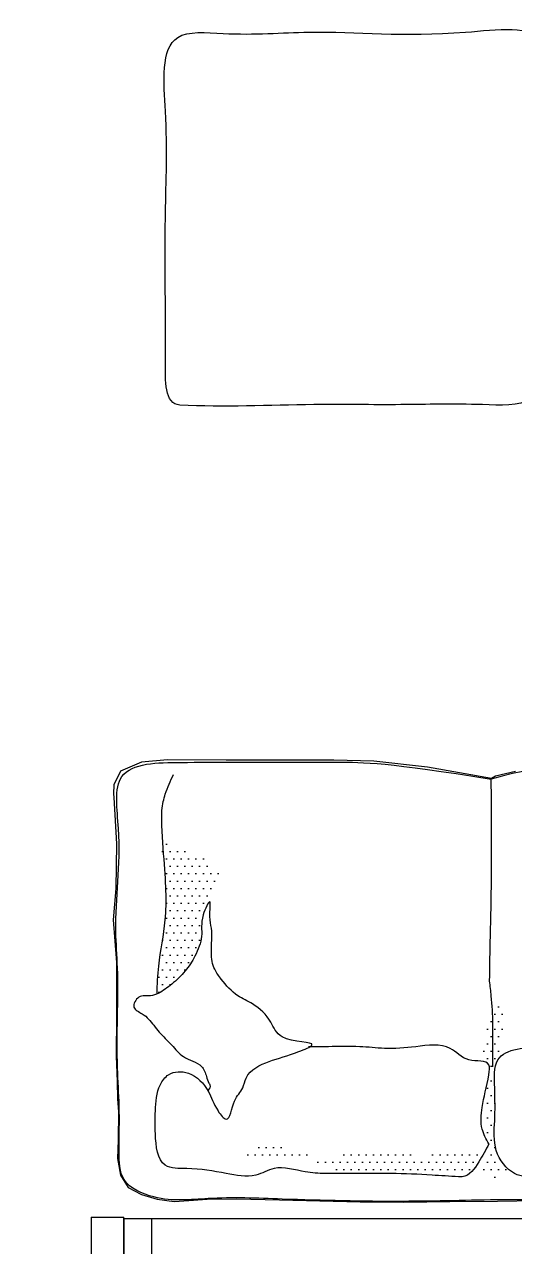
# Model space of a CAD drawing. Header units: millimetres. Extents: x 2377 to 4712, y -254 to 3188.
# Drawn here: x 3601.22 to 3615.09, y 1432.33 to 1466.9 of the extents above; entities that cross this region are included whole.
import ezdxf

# ---------------------------------------------------------------- set-up
doc = ezdxf.new("R2010")
doc.units = ezdxf.units.MM
doc.layers.add('Mobiliario', color=254, linetype='Continuous')
pattern_1 = [(360, (-19153.37338, 15404.11734), (0.1046396866, 0.2092793731), [0, -0.2092793731])]

msp = doc.modelspace()

# ---------------------------------------------------------------- hatches: boundary and pattern name
at = {"layer": 'Mobiliario', "transparency": 33554687}
h = msp.add_hatch(dxfattribs=at)
h.set_pattern_fill('DOTS', color=256, scale=0.13183, style=0)
h.set_pattern_definition(pattern_1)
edge = h.paths.add_edge_path()
edge.add_spline(control_points=[(3604.973, 1439.481), (3605.054, 1439.516), (3605.199, 1439.609), (3605.472, 1439.811), (3605.773, 1440.114), (3606.073, 1440.556), (3606.291, 1441.131), (3606.177, 1441.572), (3606.423, 1442.081), (3606.46, 1442.085)], knot_values=[3.681648, 3.681648, 3.681648, 3.681648, 3.721851, 3.757198, 3.837171, 3.913615, 4.002995, 4.095118, 4.156003, 4.156003, 4.156003, 4.156003], degree=3, periodic=0)
edge.add_spline(control_points=[(3606.46, 1442.085), (3606.627, 1442.38), (3606.867, 1442.806), (3606.34, 1443.332), (3605.739, 1443.488), (3605.311, 1443.736), (3605.105, 1443.855)], knot_values=[0, 0, 0, 0, 0.131695, 0.189836, 0.306557, 0.413914, 0.413914, 0.413914, 0.413914], degree=3, periodic=0)
edge.add_spline(control_points=[(3605.105, 1443.855), (3605.095, 1443.623), (3605.209, 1442.86), (3605.28, 1441.656), (3605.01, 1440.446), (3604.977, 1439.744), (3604.973, 1439.481)], knot_values=[0.452649, 0.452649, 0.452649, 0.452649, 0.558769, 0.799099, 0.998943, 1.118697, 1.118697, 1.118697, 1.118697], degree=3, periodic=0)
h = msp.add_hatch(dxfattribs=at)
h.set_pattern_fill('DOTS', color=256, scale=0.13183, style=0)
h.set_pattern_definition([(360, (-19152.76427, 15404.11734), (0.1046396866, 0.2092793731), [0, -0.2092793731])])
edge = h.paths.add_edge_path()
edge.add_spline(control_points=[(3614.338, 1435.239), (3614.31, 1435.062), (3614.27, 1434.818), (3614.126, 1434.606), (3614.08, 1434.552)], knot_values=[0, 0, 0, 0, 0.080563, 0.111589, 0.111589, 0.111589, 0.111589], degree=3, periodic=0)
edge.add_spline(control_points=[(3614.08, 1434.552), (3614.162, 1434.455), (3614.295, 1434.294), (3614.683, 1434.3), (3614.922, 1434.359), (3615.086, 1434.399)], knot_values=[0, 0, 0, 0, 0.054121, 0.08915, 0.167138, 0.167138, 0.167138, 0.167138], degree=3, periodic=0)
edge.add_spline(control_points=[(3615.086, 1434.399), (3615.086, 1434.4), (3614.84, 1434.495), (3614.465, 1435.056), (3614.538, 1435.928), (3614.541, 1436.748), (3614.478, 1437.486), (3614.697, 1437.714), (3614.749, 1437.755)], knot_values=[1.511928, 1.511928, 1.511928, 1.511928, 1.512363, 1.638201, 1.765577, 1.906885, 2.027828, 2.059082, 2.059082, 2.059082, 2.059082], degree=3, periodic=0)
edge.add_spline(control_points=[(3614.749, 1437.755), (3614.723, 1437.86), (3614.685, 1438.014), (3614.715, 1438.27), (3614.814, 1438.509), (3614.725, 1438.835), (3614.797, 1439.111), (3614.772, 1439.287), (3614.764, 1439.338)], knot_values=[0, 0, 0, 0, 0.048558, 0.071367, 0.116584, 0.162079, 0.218878, 0.242488, 0.242488, 0.242488, 0.242488], degree=3, periodic=0)
edge.add_spline(control_points=[(3614.764, 1439.338), (3614.745, 1439.318), (3614.653, 1439.203), (3614.565, 1438.927), (3614.335, 1438.848), (3614.213, 1438.83)], knot_values=[0.818516, 0.818516, 0.818516, 0.818516, 0.831378, 0.885814, 0.938551, 0.938551, 0.938551, 0.938551], degree=3, periodic=0)
edge.add_spline(control_points=[(3614.213, 1438.83), (3614.225, 1438.771), (3614.246, 1438.671), (3614.234, 1438.45), (3614.274, 1438.228), (3614.187, 1437.914), (3614.2, 1437.71), (3614.209, 1437.565)], knot_values=[0, 0, 0, 0, 0.027242, 0.046133, 0.100301, 0.127225, 0.192645, 0.192645, 0.192645, 0.192645], degree=3, periodic=0)
edge.add_spline(control_points=[(3614.209, 1437.565), (3614.268, 1437.547), (3614.386, 1437.477), (3614.286, 1436.936), (3614.302, 1436.383), (3614.273, 1435.717), (3614.319, 1435.378), (3614.338, 1435.239)], knot_values=[0, 0, 0, 0, 0.027981, 0.070374, 0.21186, 0.303711, 0.367692, 0.367692, 0.367692, 0.367692], degree=3, periodic=0)
h = msp.add_hatch(dxfattribs=at)
h.set_pattern_fill('DOTS', color=256, scale=0.13183, style=0)
h.set_pattern_definition(pattern_1)
edge = h.paths.add_edge_path()
edge.add_spline(control_points=[(3613.819, 1434.592), (3613.829, 1434.599), (3613.947, 1434.676), (3614.222, 1434.989), (3613.243, 1435.099), (3612.68, 1434.835), (3611.819, 1435.013), (3611.062, 1435.017), (3610.09, 1434.927), (3608.954, 1434.82), (3607.999, 1435.443), (3607.315, 1434.812), (3608.452, 1434.816), (3608.986, 1434.813), (3609.753, 1434.616), (3609.975, 1434.44), (3610.073, 1434.397)], knot_values=[0.056981, 0.056981, 0.056981, 0.056981, 0.06189, 0.111704, 0.199612, 0.342595, 0.445339, 0.576251, 0.69133, 0.888594, 1.091803, 1.131101, 1.196844, 1.416016, 1.489704, 1.540166, 1.540166, 1.540166, 1.540166], degree=3, periodic=0)
edge.add_spline(control_points=[(3610.073, 1434.397), (3610.206, 1434.397), (3610.437, 1434.4), (3610.667, 1434.402), (3610.765, 1434.403)], knot_values=[0.718639, 0.718639, 0.718639, 0.718639, 0.779129, 0.823446, 0.823446, 0.823446, 0.823446], degree=3, periodic=0)
edge.add_spline(control_points=[(3610.765, 1434.403), (3610.805, 1434.411), (3611.101, 1434.464), (3611.92, 1434.472), (3612.961, 1434.365), (3613.586, 1434.42), (3614.035, 1434.555), (3613.876, 1434.587), (3613.819, 1434.592)], knot_values=[1.646059, 1.646059, 1.646059, 1.646059, 1.663729, 1.776794, 2.033298, 2.084002, 2.130605, 2.148665, 2.148665, 2.148665, 2.148665], degree=3, periodic=0)

# ---------------------------------------------------------------- linework, layer by layer
at = {"transparency": 33554687}
for p, q in [((3637.816, 1433.122), (3604.037, 1433.122)), ((3604.816, 1433.122), (3604.037, 1433.122)), ((3604.037, 1433.122), (3604.037, 1431.249)), ((3604.816, 1433.122), (3604.816, 1431.249))]:
    msp.add_line(p, q, dxfattribs=at)
at = {"layer": 'Mobiliario', "transparency": 33554687}
for p, q in [((3603.11, 1433.162), (3603.11, 1413.195)), ((3603.11, 1433.162), (3604.037, 1433.162)), ((3604.037, 1413.28), (3604.037, 1433.162))]:
    msp.add_line(p, q, dxfattribs=at)
msp.add_lwpolyline([(3615.116, 1445.768), (3614.545, 1445.642), (3614.433, 1445.572), (3612.628, 1445.894), (3611.109, 1446.061), (3609.976, 1446.089), (3606.925, 1446.089), (3605.272, 1446.103), (3604.534, 1446.033), (3603.935, 1445.782), (3603.753, 1445.392), (3603.74, 1445.141), (3603.75, 1445.038), (3603.829, 1443.722), (3603.809, 1442.464), (3603.731, 1441.579), (3603.822, 1440.366), (3603.822, 1440.054), (3603.822, 1438.871), (3603.811, 1437.72), (3603.843, 1436.999), (3603.854, 1436.515), (3603.886, 1436.149), (3603.876, 1435.353), (3603.854, 1434.826), (3603.94, 1434.352), (3604.155, 1434.008), (3604.531, 1433.804), (3604.972, 1433.675), (3605.456, 1433.61), (3605.875, 1433.632), (3606.391, 1433.675), (3607.224, 1433.683), (3608.438, 1433.651), (3610.722, 1433.597), (3611.953, 1433.586), (3613.253, 1433.608), (3614.602, 1433.619), (3615.709, 1433.64)], dxfattribs=at)
msp.add_arc((3607.166, 1431.883), 19.123, 177.1933, 257.7541, dxfattribs=at)
for points, knots in [([(3605.614, 1456.135), (3606.877, 1456.068), (3608.946, 1456.177), (3611.854, 1456.128), (3613.754, 1456.189), (3616.093, 1456.04), (3615.786, 1458.896), (3615.986, 1461.551), (3615.649, 1464.043), (3616.266, 1466.999), (3612.55, 1466.457), (3609.935, 1466.796), (3607.323, 1466.565), (3605.011, 1466.813), (3605.3, 1463.941), (3605.187, 1461.715), (3605.205, 1459.145), (3605.225, 1457.607), (3605.181, 1456.158), (3605.614, 1456.135)], [0, 0, 0, 0, 0.719207, 1.185123, 1.623221, 1.882344, 2.294476, 2.839161, 3.527479, 3.805394, 4.222639, 5.064068, 5.523087, 5.767366, 6.168784, 6.717668, 7.231813, 7.509729, 7.756273, 7.756273, 7.756273, 7.756273]), ([(3624.813, 1433.605), (3624.49, 1433.58), (3623.052, 1433.645), (3620.879, 1433.661), (3617.774, 1433.648), (3614.735, 1433.673), (3611.721, 1433.582), (3608.969, 1433.655), (3606.575, 1433.751), (3605.153, 1433.559), (3603.907, 1434.1), (3603.894, 1435.233), (3603.921, 1436.221), (3603.832, 1437.508), (3603.852, 1438.81), (3603.878, 1440.093), (3603.732, 1441.929), (3604.039, 1443.495), (3603.634, 1446.015), (3606.18, 1446.034), (3607.922, 1446.034), (3609.912, 1446.034), (3611.533, 1446.034), (3614.421, 1445.55)], [0.735142, 0.735142, 0.735142, 0.735142, 0.801944, 1.006538, 1.278115, 1.486206, 1.701351, 1.959422, 2.118136, 2.234578, 2.302688, 2.360055, 2.458724, 2.53985, 2.649091, 2.754807, 2.832413, 3.059351, 3.172115, 3.306557, 3.521702, 3.635058, 3.739936, 3.739936, 3.739936, 3.739936]), ([(3625.21, 1446.03), (3622.235, 1446.034), (3621.702, 1446.034), (3620.831, 1446.034), (3619.687, 1446.034), (3617.731, 1446.034), (3616.125, 1446.034), (3614.421, 1445.55)], [0.5015608, 0.5015608, 0.5015608, 0.5015608, 0.5535628, 0.6214641, 0.6997888, 0.813042, 1.0655394, 1.0655394, 1.0655394, 1.0655394]), ([(3604.973, 1439.481), (3604.977, 1439.744), (3605.01, 1440.446), (3605.28, 1441.656), (3605.208, 1442.892), (3605.063, 1444.593), (3605.208, 1445.193), (3605.353, 1445.506), (3605.438, 1445.689)], [0.4526492, 0.4526492, 0.4526492, 0.4526492, 0.5724028, 0.7722474, 1.0125768, 1.1328971, 1.1980407, 1.2899035, 1.2899035, 1.2899035, 1.2899035]), ([(3614.381, 1439.843), (3614.387, 1440.267), (3614.401, 1441.225), (3614.446, 1442.706), (3614.429, 1444.019), (3614.441, 1444.97), (3614.425, 1445.397), (3614.421, 1445.55)], [0, 0, 0, 0, 0.0963485, 0.217519, 0.3362423, 0.3943926, 0.4332617, 0.4332617, 0.4332617, 0.4332617]), ([(3614.359, 1435.239), (3614.273, 1435.072), (3614.093, 1434.727), (3613.786, 1434.292), (3613.282, 1434.318), (3612.617, 1434.367), (3611.605, 1434.409), (3610.598, 1434.403), (3609.786, 1434.391), (3609.061, 1434.431), (3608.378, 1434.668), (3607.69, 1434.242), (3606.815, 1434.43), (3606.026, 1434.563), (3605, 1434.518), (3604.913, 1435.465), (3604.92, 1436.191), (3604.96, 1436.811), (3605.315, 1437.289), (3605.966, 1437.315), (3606.457, 1436.766), (3606.587, 1436.285), (3607.026, 1435.741), (3607.096, 1436.496), (3607.411, 1436.752), (3607.491, 1437.296), (3608.214, 1437.621), (3608.749, 1437.742), (3609.708, 1438.147), (3608.433, 1438.087), (3608.198, 1438.762), (3607.764, 1439.188), (3607.182, 1439.426), (3606.854, 1439.808), (3606.553, 1440.203), (3606.48, 1440.714), (3606.558, 1441.243), (3606.43, 1441.649), (3606.535, 1442.309), (3606.175, 1441.576), (3606.291, 1441.131), (3606.073, 1440.556), (3605.773, 1440.114), (3605.472, 1439.811), (3605.148, 1439.57), (3604.84, 1439.385), (3604.445, 1439.467), (3604.223, 1439.065), (3604.639, 1438.906), (3604.879, 1438.583), (3605.146, 1438.268), (3605.444, 1437.993), (3605.706, 1437.628), (3606.221, 1437.547), (3606.369, 1437.183), (3606.406, 1436.997), (3606.501, 1436.874), (3606.449, 1436.797), (3606.41, 1436.741)], [0, 0, 0, 0, 0.044307, 0.091739, 0.100161, 0.156702, 0.244649, 0.329296, 0.385727, 0.428198, 0.49558, 0.536858, 0.600441, 0.685746, 0.732135, 0.802354, 0.851688, 0.909055, 0.936587, 0.979057, 1.036449, 1.083735, 1.108664, 1.15125, 1.184502, 1.206791, 1.267453, 1.334367, 1.365908, 1.431792, 1.471984, 1.526827, 1.563132, 1.612989, 1.638407, 1.674345, 1.727204, 1.752122, 1.783837, 1.815361, 1.861307, 1.905885, 1.944012, 1.983898, 2.001527, 2.036259, 2.061197, 2.084841, 2.107417, 2.142317, 2.17979, 2.199733, 2.234633, 2.278817, 2.30246, 2.317671, 2.322373, 2.335559, 2.335559, 2.335559, 2.335559]), ([(3625.384, 1434.986), (3625.312, 1434.743), (3625.188, 1434.325), (3623.857, 1433.939), (3622.131, 1434.309), (3619.83, 1434.385), (3617.979, 1434.282), (3616.435, 1434.504), (3615.163, 1434.102), (3614.46, 1435.042), (3614.541, 1435.933), (3614.534, 1436.743), (3614.471, 1437.945), (3615.932, 1437.976), (3617.004, 1438.047), (3617.921, 1437.382), (3618.789, 1437.79), (3619.55, 1437.634), (3620.215, 1437.389), (3620.487, 1436.606), (3620.58, 1436.116), (3620.484, 1435.264), (3620.876, 1436.037), (3621.13, 1436.653), (3622.159, 1437.075), (3623, 1437.624), (3623.439, 1438.507), (3624.884, 1438.033), (3623.998, 1438.828), (3623.921, 1439.59), (3622.939, 1439.746), (3622.554, 1440.308), (3622.516, 1441.513), (3622.313, 1440.171), (3621.486, 1439.937), (3620.425, 1439.891), (3620.653, 1438.231), (3620.522, 1438.925), (3620.002, 1438.809), (3619.692, 1438.451), (3619.246, 1438.295), (3618.426, 1438.289), (3619.668, 1437.806), (3620.169, 1437.39), (3620.516, 1436.723), (3620.437, 1436.092), (3620.444, 1435.72), (3620.447, 1435.565)], [0, 0, 0, 0, 0.053113, 0.091607, 0.292925, 0.451796, 0.614036, 0.709329, 0.81185, 0.874612, 0.93814, 1.008618, 1.068938, 1.171868, 1.260323, 1.325157, 1.403467, 1.453345, 1.500656, 1.555824, 1.619645, 1.647836, 1.681088, 1.737922, 1.832866, 1.903383, 1.968393, 2.038933, 2.079125, 2.153479, 2.207193, 2.270738, 2.317088, 2.377311, 2.43417, 2.516413, 2.579941, 2.598921, 2.62361, 2.674462, 2.707919, 2.736355, 2.810739, 2.85589, 2.914231, 2.963565, 2.998804, 2.998804, 2.998804, 2.998804]), ([(3614.475, 1437.421), (3614.474, 1437.654), (3614.473, 1438.057), (3614.481, 1438.725), (3614.445, 1439.301), (3614.398, 1439.703), (3614.381, 1439.843)], [0, 0, 0, 0, 0.0528583, 0.0916214, 0.1516312, 0.1835417, 0.1835417, 0.1835417, 0.1835417]), ([(3614.359, 1435.239), (3614.283, 1435.374), (3614.106, 1435.689), (3614.166, 1436.401), (3614.323, 1436.923), (3614.426, 1437.636), (3613.698, 1437.506), (3613.227, 1438.123), (3612.297, 1437.973), (3611.471, 1437.913), (3610.643, 1438.01), (3609.96, 1437.983), (3609.478, 1437.986), (3609.292, 1437.986), (3609.26, 1437.986)], [0, 0, 0, 0, 0.0348335, 0.0806442, 0.1525795, 0.1737229, 0.2176359, 0.2647711, 0.338623, 0.4057285, 0.4587502, 0.5257624, 0.5610325, 0.5680864, 0.5680864, 0.5680864, 0.5680864])]:
    msp.add_open_spline(points, degree=3, knots=knots, dxfattribs=at)

doc.saveas('drawing.dxf')
